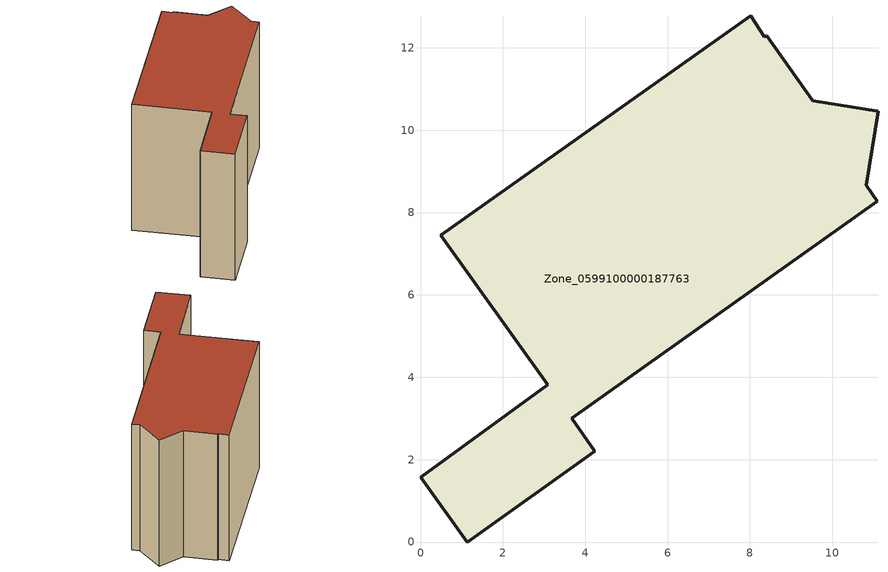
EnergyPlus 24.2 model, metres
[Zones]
Zone_0599100000187763
 floor ground (C_G): 8.02,12.78 8.35,12.27 8.41,12.3 9.53,10.72 11.11,10.46 10.82,8.66 11.09,8.28 3.67,3 4.23,2.21 1.14,0 0,1.57 3.09,3.82 0.49,7.45 z0
 wall outside (C_F): 4.23,2.21 3.67,3 11.09,8.28 10.82,8.66 11.11,10.46 9.53,10.72 8.41,12.3 8.35,12.27 8.02,12.78 0.49,7.45 3.09,3.82 0,1.57 1.14,0 4.23,2.21 z0:8.3
 roof outside (C_R): 8.35,12.27 8.02,12.78 0.49,7.45 3.09,3.82 0,1.57 1.14,0 4.23,2.21 3.67,3 11.09,8.28 10.82,8.66 11.11,10.46 9.53,10.72 8.41,12.3 z8.3
[BUILDING]
Pand.0599100000187763: North Axis=0; Terrain=City; Loads Convergence Tolerance Value=0.04; Temperature Convergence Tolerance Value=0.4; Solar Distribution=FullExterior; Maximum Number of Warmup Days=25; Minimum Number of Warmup Days=1
[Site:Location]
Rotterdam.The.Hague.AP_ZH_NLD Design_Conditions: Latitude=51.96; Longitude=4.45; Time Zone=1; Elevation=-4.5
[SITE:GROUNDTEMPERATURE:BUILDINGSURFACE]
18, 18, 18, 18, 18, 18, 18, 18, 18, 18, 18, 18
[MATERIAL] Thermal Absorptance=0.9; Solar Absorptance=0.7; Visible Absorptance=0.7
Name | Roughness | Thickness | Conductivity | Density | Specific Heat
G.TI.1975-1991 | MediumSmooth | 0.15 | 0.288461 | 540 | 1210
F.TI.1975-1991 | Rough | 0.3 | 0.230769 | 1920 | 840
R.TI.1975-1991 | MediumRough | 0.2 | 0.153846 | 1500 | 1000
[CONSTRUCTION]
C_G: G.TI.1975-1991
C_F: F.TI.1975-1991
C_R: R.TI.1975-1991
[ZONE]
Zone_0599100000187763: Type=1; Multiplier=1; Ceiling Height=Autocalculate; Volume=Autocalculate; Floor Area=autocalculate; Part of Total Floor Area=Yes
[ZONEINFILTRATION:DESIGNFLOWRATE]
Infil_Zone_0599100000187763: Zone or ZoneList or Space or SpaceList=Zone_0599100000187763; Schedule=AlwaysOn; Design Flow Rate Calculation Method=Flow/Area; Flow Rate per Floor Area=0.003; Constant Term Coefficient=1; Temperature Term Coefficient=0; Velocity Term Coefficient=0; Velocity Squared Term Coefficient=0
[HVACTEMPLATE:ZONE:IDEALLOADSAIRSYSTEM]
Zone_0599100000187763: Maximum Heating Supply Air Temperature=50; Minimum Cooling Supply Air Temperature=13; Maximum Heating Supply Air Humidity Ratio=0.0156; Minimum Cooling Supply Air Humidity Ratio=0.0077; Heating Limit=NoLimit; Cooling Limit=NoLimit; Dehumidification Control Type=ConstantSensibleHeatRatio; Cooling Sensible Heat Ratio=0.7; Dehumidification Setpoint=60; Humidification Control Type=None; Humidification Setpoint=30; Outdoor Air Method=None; Outdoor Air Flow Rate per Person=0.00944; Outdoor Air Flow Rate per Zone Floor Area=0; Outdoor Air Flow Rate per Zone=0; Demand Controlled Ventilation Type=None; Outdoor Air Economizer Type=NoEconomizer; Heat Recovery Type=None; Sensible Heat Recovery Effectiveness=0.7; Latent Heat Recovery Effectiveness=0.65
[ZONECONTROL:THERMOSTAT]
ThermostatControl_Zone_0599100000187763: Zone or ZoneList=Zone_0599100000187763; Control Type Schedule=DualSetpointControlType; Control 1=Thermostat_Zone_0599100000187763; Temperature Difference Between Cutout And Setpoint=0
[THERMOSTATSETPOINT:DUALSETPOINT]
Thermostat_Zone_0599100000187763: Heating Setpoint Temperature Schedule=HeatingSetpoint_Zone_0599100000187763; Cooling Setpoint Temperature Schedule=CoolingSetpoint_Zone_0599100000187763
[SCHEDULE:COMPACT]
HeatingSetpoint_Zone_0599100000187763: Through: 12/31, For: AllDays, Until: 24:00, 21
CoolingSetpoint_Zone_0599100000187763: Through: 12/31, For: AllDays, Until: 24:00, 24
DualSetpointControlType: Through: 12/31, For: AllDays, Until: 24:00, 4
AlwaysOn: Through: 12/31, For: AllDays, Until: 24:00, 1
